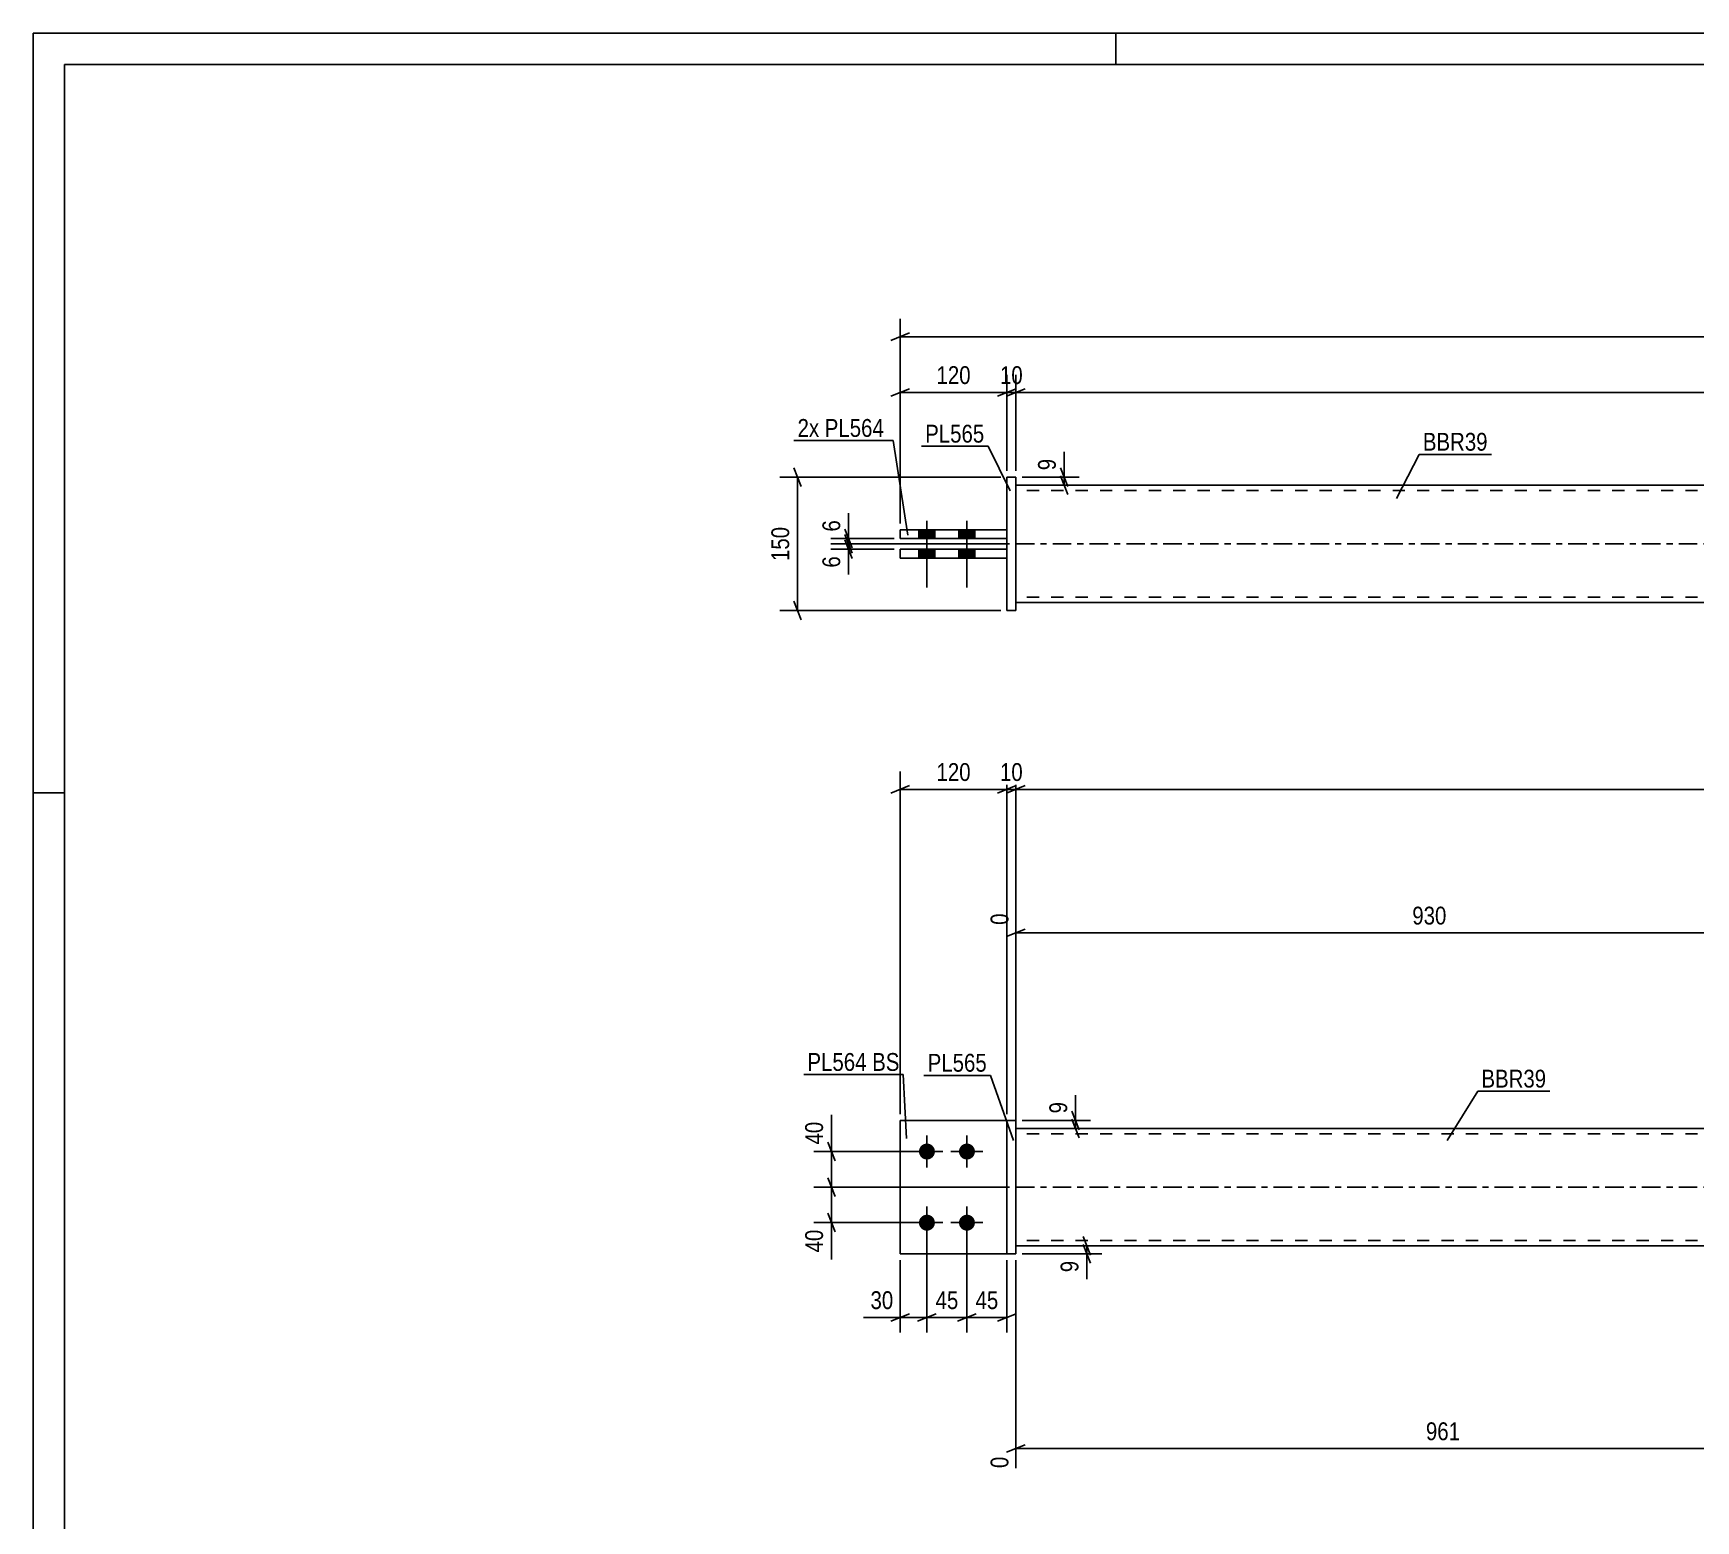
# Model space of a CAD drawing. Header units: millimetres. Extents: x 0 to 594, y 0 to 420.
# Drawn here: x 0 to 267.2, y 181.1 to 420 of the extents above; entities that cross this region are included whole.
import ezdxf

# ---------------------------------------------------------------- set-up
doc = ezdxf.new("R2010")
doc.units = ezdxf.units.MM
doc.linetypes.add('DXK_LINE_DOT2', pattern=[3.9198, 1.9599, -1.9599])
doc.linetypes.add('DXK_LINE_DOT3', pattern=[5.9187, 2.979, -0.9799, 0.9799, -0.9799])
doc.styles.add('Arial Narrow', font='ARIALN.TTF', dxfattribs={"height": 0.2})

# ---------------------------------------------------------------- blocks, each defined once
blk = doc.blocks.new('Unknown-585636495-1129')
at = {"color": 5, "linetype": 'Continuous'}
for p, q in [((594, 420), (0, 420)), ((0, 420), (0, 0)), ((174, 415), (174, 420)), ((589, 415), (5, 415)), ((5, 415), (5, 5)), ((5, 298), (0, 298))]:
    blk.add_line(p, q, dxfattribs=at)
blk = doc.blocks.new('Bolt-585636495-1962 - 1946')
at = {"linetype": 'Continuous'}
for points in [[(143.62, 239.09, -1), (143.62, 241.66, -1)], [(150.05, 239.09, -1), (150.05, 241.66, -1)], [(143.62, 227.66, -1), (143.62, 230.23, -1)], [(150.05, 227.66, -1), (150.05, 230.23, -1)]]:
    blk.add_hatch(color=1, dxfattribs=at).paths.add_polyline_path(points)
at = {"color": 1, "linetype": 'Continuous'}
for p, q in [((143.62, 237.8), (143.62, 242.95)), ((150.05, 237.8), (150.05, 242.95)), ((146.19, 240.38), (141.05, 240.38)), ((152.62, 240.38), (147.48, 240.38)), ((143.62, 226.38), (143.62, 231.52)), ((150.05, 226.38), (150.05, 231.52)), ((146.19, 228.95), (141.05, 228.95)), ((152.62, 228.95), (147.48, 228.95))]:
    blk.add_line(p, q, dxfattribs=at)
blk = doc.blocks.new('Part-585636495-1978 - 1946')
at = {"color": 7, "linetype": 'DXK_LINE_DOT2'}
for p, q in [((139.33, 245.38), (139.33, 223.95)), ((139.33, 245.38), (156.48, 245.38)), ((156.48, 245.38), (156.48, 223.95)), ((139.33, 223.95), (156.48, 223.95))]:
    blk.add_line(p, q, dxfattribs=at)
blk = doc.blocks.new('Part-585636495-1953 - 1946')
at = {"color": 2, "linetype": 'Continuous'}
for p, q in [((494.82, 244.09), (157.91, 244.09)), ((157.91, 225.23), (494.82, 225.23))]:
    blk.add_line(p, q, dxfattribs=at)
at = {"color": 7, "linetype": 'DXK_LINE_DOT2'}
for p, q in [((157.91, 225.23), (157.91, 244.09)), ((494.82, 243.23), (157.91, 243.23)), ((494.82, 226.09), (157.91, 226.09))]:
    blk.add_line(p, q, dxfattribs=at)
at = {"color": 7, "linetype": 'DXK_LINE_DOT3'}
blk.add_line((157.91, 234.66), (494.82, 234.66), dxfattribs=at)
blk = doc.blocks.new('Part-585636495-1973 - 1946')
at = {"color": 2, "linetype": 'Continuous'}
for p, q in [((157.91, 245.38), (156.48, 245.38)), ((156.48, 245.38), (156.48, 223.95)), ((157.91, 223.95), (157.91, 245.38)), ((156.48, 223.95), (157.91, 223.95))]:
    blk.add_line(p, q, dxfattribs=at)
blk = doc.blocks.new('Part-585636495-1983 - 1946')
at = {"color": 2, "linetype": 'Continuous'}
for p, q in [((139.33, 245.38), (139.33, 223.95)), ((139.33, 245.38), (156.48, 245.38)), ((139.33, 223.95), (156.48, 223.95))]:
    blk.add_line(p, q, dxfattribs=at)
at = {"color": 7, "linetype": 'DXK_LINE_DOT2'}
blk.add_line((156.48, 245.38), (156.48, 223.95), dxfattribs=at)
blk = doc.blocks.new('Part-585636495-2426 - 2415')
at = {"color": 2, "linetype": 'Continuous'}
for p, q in [((139.33, 335.69), (139.33, 337.12)), ((139.33, 337.12), (156.48, 337.12)), ((156.48, 337.12), (156.48, 335.69)), ((156.48, 335.69), (139.33, 335.69))]:
    blk.add_line(p, q, dxfattribs=at)
blk = doc.blocks.new('Part-585636495-2443 - 2415')
at = {"color": 2, "linetype": 'Continuous'}
for p, q in [((494.82, 347.4), (157.91, 347.4)), ((494.82, 328.55), (157.91, 328.55))]:
    blk.add_line(p, q, dxfattribs=at)
at = {"color": 7, "linetype": 'DXK_LINE_DOT2'}
for p, q in [((157.91, 328.55), (157.91, 347.4)), ((494.82, 346.55), (157.91, 346.55)), ((494.82, 329.4), (157.91, 329.4))]:
    blk.add_line(p, q, dxfattribs=at)
at = {"color": 7, "linetype": 'DXK_LINE_DOT3'}
blk.add_line((157.91, 337.98), (494.82, 337.98), dxfattribs=at)
blk = doc.blocks.new('Part-585636495-2458 - 2415')
at = {"color": 2, "linetype": 'Continuous'}
for p, q in [((156.48, 340.26), (139.33, 340.26)), ((139.33, 340.26), (139.33, 338.83)), ((156.48, 340.26), (156.48, 338.83)), ((156.48, 338.83), (139.33, 338.83))]:
    blk.add_line(p, q, dxfattribs=at)
blk = doc.blocks.new('Part-585636495-2463 - 2415')
at = {"color": 2, "linetype": 'Continuous'}
for p, q in [((157.91, 348.69), (156.48, 348.69)), ((156.48, 348.69), (156.48, 327.26)), ((157.91, 327.26), (157.91, 348.69)), ((156.48, 327.26), (157.91, 327.26))]:
    blk.add_line(p, q, dxfattribs=at)
blk = doc.blocks.new('Bolt-585636495-2469 - 2415')
at = {"linetype": 'Continuous'}
for points in [[(142.33, 338.83), (144.91, 338.83), (144.91, 340.26), (142.33, 340.26)], [(142.33, 338.83), (144.91, 338.83), (144.91, 340.26), (142.33, 340.26)], [(148.76, 338.83), (151.33, 338.83), (151.33, 340.26), (148.76, 340.26)], [(148.76, 338.83), (151.33, 338.83), (151.33, 340.26), (148.76, 340.26)], [(142.33, 335.69), (144.91, 335.69), (144.91, 337.12), (142.33, 337.12)], [(142.33, 335.69), (144.91, 335.69), (144.91, 337.12), (142.33, 337.12)], [(148.76, 335.69), (151.33, 335.69), (151.33, 337.12), (148.76, 337.12)], [(148.76, 335.69), (151.33, 335.69), (151.33, 337.12), (148.76, 337.12)]]:
    blk.add_hatch(color=1, dxfattribs=at).paths.add_polyline_path(points)
at = {"color": 1, "linetype": 'Continuous'}
for p, q in [((142.33, 340.26), (142.33, 338.83)), ((142.33, 340.26), (142.33, 338.83)), ((143.62, 341.69), (143.62, 330.98)), ((143.62, 341.69), (143.62, 330.98)), ((144.91, 340.26), (144.91, 338.83)), ((144.91, 340.26), (144.91, 338.83)), ((148.76, 340.26), (148.76, 338.83)), ((148.76, 340.26), (148.76, 338.83)), ((150.05, 341.69), (150.05, 330.98)), ((150.05, 341.69), (150.05, 330.98)), ((151.33, 340.26), (151.33, 338.83)), ((151.33, 340.26), (151.33, 338.83)), ((142.33, 337.12), (142.33, 335.69)), ((142.33, 337.12), (142.33, 335.69)), ((144.91, 337.12), (144.91, 335.69)), ((144.91, 337.12), (144.91, 335.69)), ((148.76, 337.12), (148.76, 335.69)), ((148.76, 337.12), (148.76, 335.69)), ((151.33, 337.12), (151.33, 335.69)), ((151.33, 337.12), (151.33, 335.69))]:
    blk.add_line(p, q, dxfattribs=at)
blk = doc.blocks.new('StraightDimension-585636495-2072 - 1946')
at = {"color": 7, "linetype": 'Continuous'}
for p, q in [((143.62, 227.95), (143.62, 211.32)), ((150.05, 227.95), (150.05, 211.32)), ((142.12, 213.12), (145.12, 214.32)), ((151.55, 214.32), (148.55, 213.12)), ((143.62, 213.72), (150.05, 213.72))]:
    blk.add_line(p, q, dxfattribs=at)
at = {"color": 0}
blk.add_wipeout([(149.26, 214.47), (149.26, 218.67), (144.41, 218.67), (144.41, 214.47)], dxfattribs=at)
at = {"color": 3, "style": 'Arial Narrow'}
blk.add_text('45', height=2.863, dxfattribs=at).set_placement((145.01, 215.07))
blk = doc.blocks.new('StraightDimension-585636495-2313 - 1946')
at = {"color": 7, "linetype": 'Continuous'}
for p, q in [((139.33, 246.38), (139.33, 301.4)), ((156.48, 246.38), (156.48, 301.4)), ((140.83, 299.15), (137.83, 297.95)), ((139.33, 298.55), (156.48, 298.55)), ((154.98, 297.95), (157.98, 299.15))]:
    blk.add_line(p, q, dxfattribs=at)
at = {"color": 0}
blk.add_wipeout([(151.25, 299.3), (151.25, 303.5), (144.56, 303.5), (144.56, 299.3)], dxfattribs=at)
at = {"color": 3, "style": 'Arial Narrow'}
blk.add_text('120', height=2.863, dxfattribs=at).set_placement((145.16, 299.9))
blk = doc.blocks.new('StraightDimension-585636495-1996 - 1946')
at = {"color": 7, "linetype": 'Continuous'}
for p, q in [((290.81, 245.09), (290.81, 286.78)), ((157.91, 245.09), (157.91, 278.62)), ((159.41, 276.09), (156.41, 274.89)), ((157.91, 275.49), (290.81, 275.49)), ((289.31, 274.89), (292.31, 276.09))]:
    blk.add_line(p, q, dxfattribs=at)
at = {"color": 0, "linetype": 'Continuous'}
for points in [[(290.21, 287.38), (286.01, 287.38), (286.01, 280.69), (290.21, 280.69)], [(157.31, 279.22), (153.11, 279.22), (153.11, 276.19), (157.31, 276.19)]]:
    blk.add_wipeout(points, dxfattribs=at)
at = {"color": 0}
blk.add_wipeout([(227.7, 276.24), (227.7, 280.44), (221.02, 280.44), (221.02, 276.24)], dxfattribs=at)
at = {"color": 3, "linetype": 'Continuous', "style": 'Arial Narrow'}
for s, height, p in [('930', 2.863, (289.61, 281.29)), ('0', 2.86, (156.71, 276.79))]:
    blk.add_text(s, height=height, rotation=90.0002, dxfattribs=at).set_placement(p)
at = {"color": 3, "style": 'Arial Narrow'}
blk.add_text('930', height=2.863, dxfattribs=at).set_placement((221.62, 276.84))
blk = doc.blocks.new('StraightDimension-585636495-2059 - 1946')
at = {"color": 7, "linetype": 'Continuous'}
for p, q in [((150.05, 227.95), (150.05, 211.32)), ((156.48, 222.95), (156.48, 211.32)), ((148.55, 213.12), (151.55, 214.32)), ((157.98, 214.32), (154.98, 213.12)), ((150.05, 213.72), (156.48, 213.72))]:
    blk.add_line(p, q, dxfattribs=at)
at = {"color": 0}
blk.add_wipeout([(155.69, 214.47), (155.69, 218.67), (150.83, 218.67), (150.83, 214.47)], dxfattribs=at)
at = {"color": 3, "style": 'Arial Narrow'}
blk.add_text('45', height=2.863, dxfattribs=at).set_placement((151.43, 215.07))
blk = doc.blocks.new('StraightDimension-585636495-2143 - 1946')
at = {"color": 7, "linetype": 'Continuous'}
for p, q in [((158.91, 225.23), (171.71, 225.23)), ((168.71, 226.73), (169.91, 223.73)), ((169.91, 222.45), (168.71, 225.45)), ((169.31, 223.95), (169.31, 225.23)), ((158.91, 223.95), (171.71, 223.95))]:
    blk.add_line(p, q, dxfattribs=at)
at = {"color": 0}
blk.add_wipeout([(168.56, 223.42), (164.36, 223.42), (164.36, 220.39), (168.56, 220.39)], dxfattribs=at)
at = {"color": 7, "linetype": 'Continuous'}
blk.add_line((169.31, 223.95), (169.31, 219.87), dxfattribs=at)
blk.add_line((169.31, 223.95), (169.31, 219.87), dxfattribs=at)
at = {"color": 3, "style": 'Arial Narrow'}
blk.add_text('9', height=2.86, rotation=90.0002, dxfattribs=at).set_placement((167.96, 220.99))
blk = doc.blocks.new('StraightDimension-585636495-2079 - 1946')
at = {"color": 7, "linetype": 'Continuous'}
for p, q in [((143.62, 227.95), (143.62, 211.32)), ((139.33, 222.95), (139.33, 211.32)), ((137.83, 213.12), (140.83, 214.32)), ((145.12, 214.32), (142.12, 213.12)), ((139.33, 213.72), (143.62, 213.72))]:
    blk.add_line(p, q, dxfattribs=at)
at = {"color": 0}
blk.add_wipeout([(138.81, 214.47), (138.81, 218.67), (133.95, 218.67), (133.95, 214.47)], dxfattribs=at)
at = {"color": 7, "linetype": 'Continuous'}
blk.add_line((139.33, 213.72), (133.43, 213.72), dxfattribs=at)
blk.add_line((139.33, 213.72), (133.43, 213.72), dxfattribs=at)
at = {"color": 3, "style": 'Arial Narrow'}
blk.add_text('30', height=2.863, dxfattribs=at).set_placement((134.55, 215.07))
blk = doc.blocks.new('StraightDimension-585636495-2130 - 1946')
at = {"color": 7, "linetype": 'Continuous'}
for p, q in [((157.91, 222.95), (157.91, 189.53)), ((295.19, 224.23), (295.19, 185.87)), ((159.41, 193.26), (156.41, 192.06)), ((157.91, 192.66), (295.19, 192.66)), ((293.69, 192.06), (296.69, 193.26))]:
    blk.add_line(p, q, dxfattribs=at)
at = {"color": 0}
blk.add_wipeout([(229.89, 193.41), (229.89, 197.61), (223.21, 197.61), (223.21, 193.41)], dxfattribs=at)
at = {"color": 0, "linetype": 'Continuous'}
for points in [[(157.31, 191.96), (153.11, 191.96), (153.11, 188.93), (157.31, 188.93)], [(294.59, 191.96), (290.39, 191.96), (290.39, 185.27), (294.59, 185.27)]]:
    blk.add_wipeout(points, dxfattribs=at)
at = {"color": 3, "style": 'Arial Narrow'}
blk.add_text('961', height=2.863, dxfattribs=at).set_placement((223.81, 194.01))
at = {"color": 3, "linetype": 'Continuous', "style": 'Arial Narrow'}
for s, height, p in [('0', 2.86, (156.71, 189.53)), ('961', 2.863, (293.99, 185.87))]:
    blk.add_text(s, height=height, rotation=90.0002, dxfattribs=at).set_placement(p)
blk = doc.blocks.new('StraightDimension-585636495-2152 - 1946')
at = {"color": 7, "linetype": 'Continuous'}
for p, q in [((166.9, 246.88), (168.1, 243.88)), ((158.91, 245.38), (169.9, 245.38)), ((158.91, 244.09), (169.9, 244.09)), ((168.1, 242.59), (166.9, 245.59)), ((167.5, 244.09), (167.5, 245.38))]:
    blk.add_line(p, q, dxfattribs=at)
at = {"color": 0}
blk.add_wipeout([(166.75, 248.93), (162.55, 248.93), (162.55, 245.9), (166.75, 245.9)], dxfattribs=at)
at = {"color": 7, "linetype": 'Continuous'}
blk.add_line((167.5, 245.38), (167.5, 249.45), dxfattribs=at)
blk.add_line((167.5, 245.38), (167.5, 249.45), dxfattribs=at)
at = {"color": 3, "style": 'Arial Narrow'}
blk.add_text('9', height=2.86, rotation=90.0002, dxfattribs=at).set_placement((166.15, 246.5))
blk = doc.blocks.new('StraightDimension-585636495-2161 - 1946')
at = {"color": 7, "linetype": 'Continuous'}
for p, q in [((127.67, 236.16), (128.87, 233.16)), ((156.91, 234.66), (125.42, 234.66)), ((128.27, 228.95), (128.27, 234.66)), ((128.87, 227.45), (127.67, 230.45)), ((142.62, 228.95), (125.42, 228.95))]:
    blk.add_line(p, q, dxfattribs=at)
at = {"color": 0}
blk.add_wipeout([(127.52, 228.42), (123.32, 228.42), (123.32, 223.57), (127.52, 223.57)], dxfattribs=at)
at = {"color": 7, "linetype": 'Continuous'}
blk.add_line((128.27, 228.95), (128.27, 223.04), dxfattribs=at)
blk.add_line((128.27, 228.95), (128.27, 223.04), dxfattribs=at)
at = {"color": 3, "style": 'Arial Narrow'}
blk.add_text('40', height=2.863, rotation=90.0002, dxfattribs=at).set_placement((126.92, 224.17))
blk = doc.blocks.new('StraightDimension-585636495-2176 - 1946')
at = {"color": 7, "linetype": 'Continuous'}
for p, q in [((127.67, 241.88), (128.87, 238.88)), ((142.62, 240.38), (125.42, 240.38)), ((128.27, 234.66), (128.27, 240.38)), ((128.87, 233.16), (127.67, 236.16)), ((156.91, 234.66), (125.42, 234.66))]:
    blk.add_line(p, q, dxfattribs=at)
at = {"color": 0}
blk.add_wipeout([(127.52, 245.76), (123.32, 245.76), (123.32, 240.9), (127.52, 240.9)], dxfattribs=at)
at = {"color": 7, "linetype": 'Continuous'}
blk.add_line((128.27, 240.38), (128.27, 246.28), dxfattribs=at)
blk.add_line((128.27, 240.38), (128.27, 246.28), dxfattribs=at)
at = {"color": 3, "style": 'Arial Narrow'}
blk.add_text('40', height=2.863, rotation=90.0002, dxfattribs=at).set_placement((126.92, 241.5))
blk = doc.blocks.new('StraightDimension-585636495-2352 - 1946')
at = {"color": 7, "linetype": 'Continuous'}
for p, q in [((157.91, 246.38), (157.91, 301.4)), ((159.41, 299.15), (156.41, 297.95)), ((157.91, 298.55), (494.82, 298.55))]:
    blk.add_line(p, q, dxfattribs=at)
blk = doc.blocks.new('StraightDimension-585636495-2335 - 1946')
at = {"color": 7, "linetype": 'Continuous'}
for p, q in [((156.48, 246.38), (156.48, 301.4)), ((157.91, 246.38), (157.91, 301.4)), ((154.98, 297.95), (157.98, 299.15)), ((159.41, 299.15), (156.41, 297.95)), ((156.48, 298.55), (157.91, 298.55))]:
    blk.add_line(p, q, dxfattribs=at)
at = {"color": 0}
blk.add_wipeout([(159.62, 299.3), (159.62, 303.5), (154.76, 303.5), (154.76, 299.3)], dxfattribs=at)
at = {"color": 3, "style": 'Arial Narrow'}
blk.add_text('10', height=2.863, dxfattribs=at).set_placement((155.36, 299.9))
blk = doc.blocks.new('StraightDimension-585636495-2622 - 2415')
at = {"color": 7, "linetype": 'Continuous'}
for p, q in [((165.08, 350.19), (166.28, 347.19)), ((158.91, 348.69), (168.08, 348.69)), ((158.91, 347.4), (168.08, 347.4)), ((166.28, 345.9), (165.08, 348.9)), ((165.68, 347.4), (165.68, 348.69))]:
    blk.add_line(p, q, dxfattribs=at)
at = {"color": 0}
blk.add_wipeout([(164.93, 352.24), (160.73, 352.24), (160.73, 349.21), (164.93, 349.21)], dxfattribs=at)
at = {"color": 7, "linetype": 'Continuous'}
blk.add_line((165.68, 348.69), (165.68, 352.77), dxfattribs=at)
blk.add_line((165.68, 348.69), (165.68, 352.77), dxfattribs=at)
at = {"color": 3, "style": 'Arial Narrow'}
blk.add_text('9', height=2.86, rotation=90.0002, dxfattribs=at).set_placement((164.33, 349.81))
blk = doc.blocks.new('StraightDimension-585636495-2541 - 2415')
at = {"color": 7, "linetype": 'Continuous'}
for p, q in [((156.48, 349.69), (156.48, 365.16)), ((157.91, 349.69), (157.91, 365.16)), ((154.98, 361.71), (157.98, 362.91)), ((159.41, 362.91), (156.41, 361.71)), ((156.48, 362.31), (157.91, 362.31))]:
    blk.add_line(p, q, dxfattribs=at)
at = {"color": 0}
blk.add_wipeout([(159.62, 363.06), (159.62, 367.26), (154.76, 367.26), (154.76, 363.06)], dxfattribs=at)
at = {"color": 3, "style": 'Arial Narrow'}
blk.add_text('10', height=2.863, dxfattribs=at).set_placement((155.36, 363.66))
blk = doc.blocks.new('StraightDimension-585636495-2477 - 2415')
at = {"color": 7, "linetype": 'Continuous'}
for p, q in [((130.43, 339.48), (131.63, 336.48)), ((156.91, 337.98), (128.18, 337.98)), ((138.33, 337.12), (128.18, 337.12)), ((131.63, 335.62), (130.43, 338.62)), ((131.03, 337.12), (131.03, 337.98))]:
    blk.add_line(p, q, dxfattribs=at)
at = {"color": 0}
blk.add_wipeout([(130.28, 336.59), (126.08, 336.59), (126.08, 333.57), (130.28, 333.57)], dxfattribs=at)
at = {"color": 7, "linetype": 'Continuous'}
blk.add_line((131.03, 337.12), (131.03, 333.04), dxfattribs=at)
blk.add_line((131.03, 337.12), (131.03, 333.04), dxfattribs=at)
at = {"color": 3, "style": 'Arial Narrow'}
blk.add_text('6', height=2.86, rotation=90.0002, dxfattribs=at).set_placement((129.68, 334.17))
blk = doc.blocks.new('StraightDimension-585636495-2493 - 2415')
at = {"color": 7, "linetype": 'Continuous'}
for p, q in [((130.43, 340.33), (131.63, 337.33)), ((131.63, 336.48), (130.43, 339.48)), ((138.33, 338.83), (128.18, 338.83)), ((156.91, 337.98), (128.18, 337.98)), ((131.03, 337.98), (131.03, 338.83))]:
    blk.add_line(p, q, dxfattribs=at)
at = {"color": 0}
blk.add_wipeout([(130.28, 342.39), (126.08, 342.39), (126.08, 339.36), (130.28, 339.36)], dxfattribs=at)
at = {"color": 7, "linetype": 'Continuous'}
blk.add_line((131.03, 338.83), (131.03, 342.91), dxfattribs=at)
blk.add_line((131.03, 338.83), (131.03, 342.91), dxfattribs=at)
at = {"color": 3, "style": 'Arial Narrow'}
blk.add_text('6', height=2.86, rotation=90.0002, dxfattribs=at).set_placement((129.68, 339.96))
blk = doc.blocks.new('StraightDimension-585636495-2510 - 2415')
at = {"color": 7, "linetype": 'Continuous'}
for p, q in [((123.43, 347.19), (122.23, 350.19)), ((155.48, 348.69), (119.98, 348.69)), ((122.83, 327.26), (122.83, 348.69)), ((122.23, 328.76), (123.43, 325.76)), ((155.48, 327.26), (119.98, 327.26))]:
    blk.add_line(p, q, dxfattribs=at)
at = {"color": 0}
blk.add_wipeout([(122.08, 341.32), (117.88, 341.32), (117.88, 334.63), (122.08, 334.63)], dxfattribs=at)
at = {"color": 3, "style": 'Arial Narrow'}
blk.add_text('150', height=2.863, rotation=90.0002, dxfattribs=at).set_placement((121.48, 335.23))
blk = doc.blocks.new('StraightDimension-585636495-2530 - 2415')
at = {"color": 7, "linetype": 'Continuous'}
for p, q in [((139.33, 341.26), (139.33, 374.11)), ((140.83, 371.86), (137.83, 370.66)), ((139.33, 371.26), (513.4, 371.26))]:
    blk.add_line(p, q, dxfattribs=at)
blk = doc.blocks.new('StraightDimension-585636495-2551 - 2415')
at = {"color": 7, "linetype": 'Continuous'}
for p, q in [((139.33, 341.26), (139.33, 365.16)), ((156.48, 349.69), (156.48, 365.16)), ((140.83, 362.91), (137.83, 361.71)), ((139.33, 362.31), (156.48, 362.31)), ((154.98, 361.71), (157.98, 362.91))]:
    blk.add_line(p, q, dxfattribs=at)
at = {"color": 0}
blk.add_wipeout([(151.25, 363.06), (151.25, 367.26), (144.56, 367.26), (144.56, 363.06)], dxfattribs=at)
at = {"color": 3, "style": 'Arial Narrow'}
blk.add_text('120', height=2.863, dxfattribs=at).set_placement((145.16, 363.66))
blk = doc.blocks.new('StraightDimension-585636495-2561 - 2415')
at = {"color": 7, "linetype": 'Continuous'}
for p, q in [((157.91, 349.69), (157.91, 365.16)), ((159.41, 362.91), (156.41, 361.71)), ((157.91, 362.31), (494.82, 362.31))]:
    blk.add_line(p, q, dxfattribs=at)
blk = doc.blocks.new('Mark-585636495-1949 - 1946')
at = {"color": 0}
blk.add_wipeout([(243.14, 250.65), (243.14, 253.65), (232.73, 253.65), (232.73, 250.65)], dxfattribs=at)
blk.add_wipeout([(243.14, 250.65), (243.14, 253.65), (232.73, 253.65), (232.73, 250.65)], dxfattribs=at)
at = {"color": 30, "linetype": 'Continuous'}
for p, q in [((227.23, 242.15), (232.13, 250.05)), ((232.13, 250.05), (243.74, 250.05))]:
    blk.add_line(p, q, dxfattribs=at)
at = {"color": 3, "style": 'Arial Narrow'}
blk.add_text('BBR39', height=2.863, dxfattribs=at).set_placement((232.73, 250.65))
blk = doc.blocks.new('MarkSet-585636495-2406 - 1946')
at = {"color": 0}
blk.add_wipeout([(133.92, 253.33), (133.92, 256.33), (124.42, 256.33), (124.42, 253.33)], dxfattribs=at)
blk.add_wipeout([(133.92, 253.33), (133.92, 256.33), (124.42, 256.33), (124.42, 253.33)], dxfattribs=at)
blk.add_wipeout([(139.2, 253.33), (139.2, 256.33), (134.82, 256.33), (134.82, 253.33)], dxfattribs=at)
blk.add_wipeout([(139.2, 253.33), (139.2, 256.33), (134.82, 256.33), (134.82, 253.33)], dxfattribs=at)
at = {"color": 30, "linetype": 'Continuous'}
for p in [(123.82, 252.73), (140.34, 242.45)]:
    blk.add_line(p, (139.8, 252.73), dxfattribs=at)
at = {"color": 3, "style": 'Arial Narrow'}
for s, p in [('PL564', (124.42, 253.33)), ('BS', (134.82, 253.33))]:
    blk.add_text(s, height=2.863, dxfattribs=at).set_placement(p)
blk = doc.blocks.new('Mark-585636495-1969 - 1946')
at = {"color": 0}
blk.add_wipeout([(153.24, 253.2), (153.24, 256.2), (143.74, 256.2), (143.74, 253.2)], dxfattribs=at)
blk.add_wipeout([(153.24, 253.2), (153.24, 256.2), (143.74, 256.2), (143.74, 253.2)], dxfattribs=at)
at = {"color": 30, "linetype": 'Continuous'}
for p in [(143.14, 252.6), (157.55, 242.16)]:
    blk.add_line(p, (153.84, 252.6), dxfattribs=at)
at = {"color": 3, "style": 'Arial Narrow'}
blk.add_text('PL565', height=2.863, dxfattribs=at).set_placement((143.74, 253.2))
blk = doc.blocks.new('MarkSet-585636495-2660 - 2415')
at = {"color": 30, "linetype": 'Continuous'}
blk.add_line((140.55, 339.38), (138.2, 354.57), dxfattribs=at)
at = {"color": 0}
blk.add_wipeout([(126.3, 355.17), (126.3, 358.17), (122.83, 358.17), (122.83, 355.17)], dxfattribs=at)
blk.add_wipeout([(126.3, 355.17), (126.3, 358.17), (122.83, 358.17), (122.83, 355.17)], dxfattribs=at)
blk.add_wipeout([(136.7, 355.17), (136.7, 358.17), (127.2, 358.17), (127.2, 355.17)], dxfattribs=at)
blk.add_wipeout([(136.7, 355.17), (136.7, 358.17), (127.2, 358.17), (127.2, 355.17)], dxfattribs=at)
at = {"color": 30, "linetype": 'Continuous'}
blk.add_line((122.23, 354.57), (138.2, 354.57), dxfattribs=at)
at = {"color": 3, "style": 'Arial Narrow'}
for s, p in [('2x', (122.83, 355.17)), ('PL564', (127.2, 355.17))]:
    blk.add_text(s, height=2.863, dxfattribs=at).set_placement(p)
blk = doc.blocks.new('Mark-585636495-2439 - 2415')
at = {"color": 0}
blk.add_wipeout([(233.73, 352.95), (233.73, 355.95), (223.32, 355.95), (223.32, 352.95)], dxfattribs=at)
blk.add_wipeout([(233.73, 352.95), (233.73, 355.95), (223.32, 355.95), (223.32, 352.95)], dxfattribs=at)
at = {"color": 30, "linetype": 'Continuous'}
for p, q in [((219.07, 345.28), (222.72, 352.35)), ((222.72, 352.35), (234.33, 352.35))]:
    blk.add_line(p, q, dxfattribs=at)
at = {"color": 3, "style": 'Arial Narrow'}
blk.add_text('BBR39', height=2.863, dxfattribs=at).set_placement((223.32, 352.95))
blk = doc.blocks.new('Mark-585636495-2459 - 2415')
at = {"color": 0}
blk.add_wipeout([(152.85, 354.25), (152.85, 357.25), (143.34, 357.25), (143.34, 354.25)], dxfattribs=at)
blk.add_wipeout([(152.85, 354.25), (152.85, 357.25), (143.34, 357.25), (143.34, 354.25)], dxfattribs=at)
at = {"color": 30, "linetype": 'Continuous'}
for p in [(142.74, 353.65), (157.02, 346.51)]:
    blk.add_line(p, (153.45, 353.65), dxfattribs=at)
at = {"color": 3, "style": 'Arial Narrow'}
blk.add_text('PL565', height=2.863, dxfattribs=at).set_placement((143.34, 354.25))

msp = doc.modelspace()

# ---------------------------------------------------------------- block references
for name in ['Unknown-585636495-1129', 'Part-585636495-2463 - 2415', 'Part-585636495-2443 - 2415', 'Part-585636495-2458 - 2415', 'Bolt-585636495-2469 - 2415', 'Part-585636495-2426 - 2415', 'Part-585636495-1978 - 1946', 'Part-585636495-1983 - 1946', 'Part-585636495-1973 - 1946', 'Part-585636495-1953 - 1946', 'Bolt-585636495-1962 - 1946']:
    msp.add_blockref(name, (0, 0))

# ---------------------------------------------------------------- next in the draw order: block references
for name in ['StraightDimension-585636495-2622 - 2415', 'StraightDimension-585636495-2477 - 2415', 'StraightDimension-585636495-2313 - 1946', 'StraightDimension-585636495-2072 - 1946']:
    msp.add_blockref(name, (0, 0))

# ---------------------------------------------------------------- next in the draw order: block references
for name in ['StraightDimension-585636495-2541 - 2415', 'StraightDimension-585636495-2493 - 2415', 'StraightDimension-585636495-1996 - 1946', 'StraightDimension-585636495-2079 - 1946', 'StraightDimension-585636495-2059 - 1946']:
    msp.add_blockref(name, (0, 0))

# ---------------------------------------------------------------- next in the draw order: block references
for name in ['StraightDimension-585636495-2510 - 2415', 'StraightDimension-585636495-2152 - 1946', 'StraightDimension-585636495-2143 - 1946']:
    msp.add_blockref(name, (0, 0))

# ---------------------------------------------------------------- next in the draw order: block references
for name in ['StraightDimension-585636495-2530 - 2415', 'StraightDimension-585636495-2130 - 1946']:
    msp.add_blockref(name, (0, 0))

# ---------------------------------------------------------------- next in the draw order: block references
for name in ['StraightDimension-585636495-2551 - 2415', 'StraightDimension-585636495-2161 - 1946']:
    msp.add_blockref(name, (0, 0))

# ---------------------------------------------------------------- next in the draw order: block references
for name in ['StraightDimension-585636495-2561 - 2415', 'MarkSet-585636495-2660 - 2415', 'StraightDimension-585636495-2176 - 1946']:
    msp.add_blockref(name, (0, 0))

# ---------------------------------------------------------------- next in the draw order: block references
for name in ['Mark-585636495-2459 - 2415', 'Mark-585636495-2439 - 2415', 'StraightDimension-585636495-2352 - 1946', 'MarkSet-585636495-2406 - 1946']:
    msp.add_blockref(name, (0, 0))

# ---------------------------------------------------------------- next in the draw order: block references
for name in ['StraightDimension-585636495-2335 - 1946', 'Mark-585636495-1949 - 1946']:
    msp.add_blockref(name, (0, 0))

# ---------------------------------------------------------------- next in the draw order: block references
msp.add_blockref('Mark-585636495-1969 - 1946', (0, 0))

doc.saveas('drawing.dxf')
